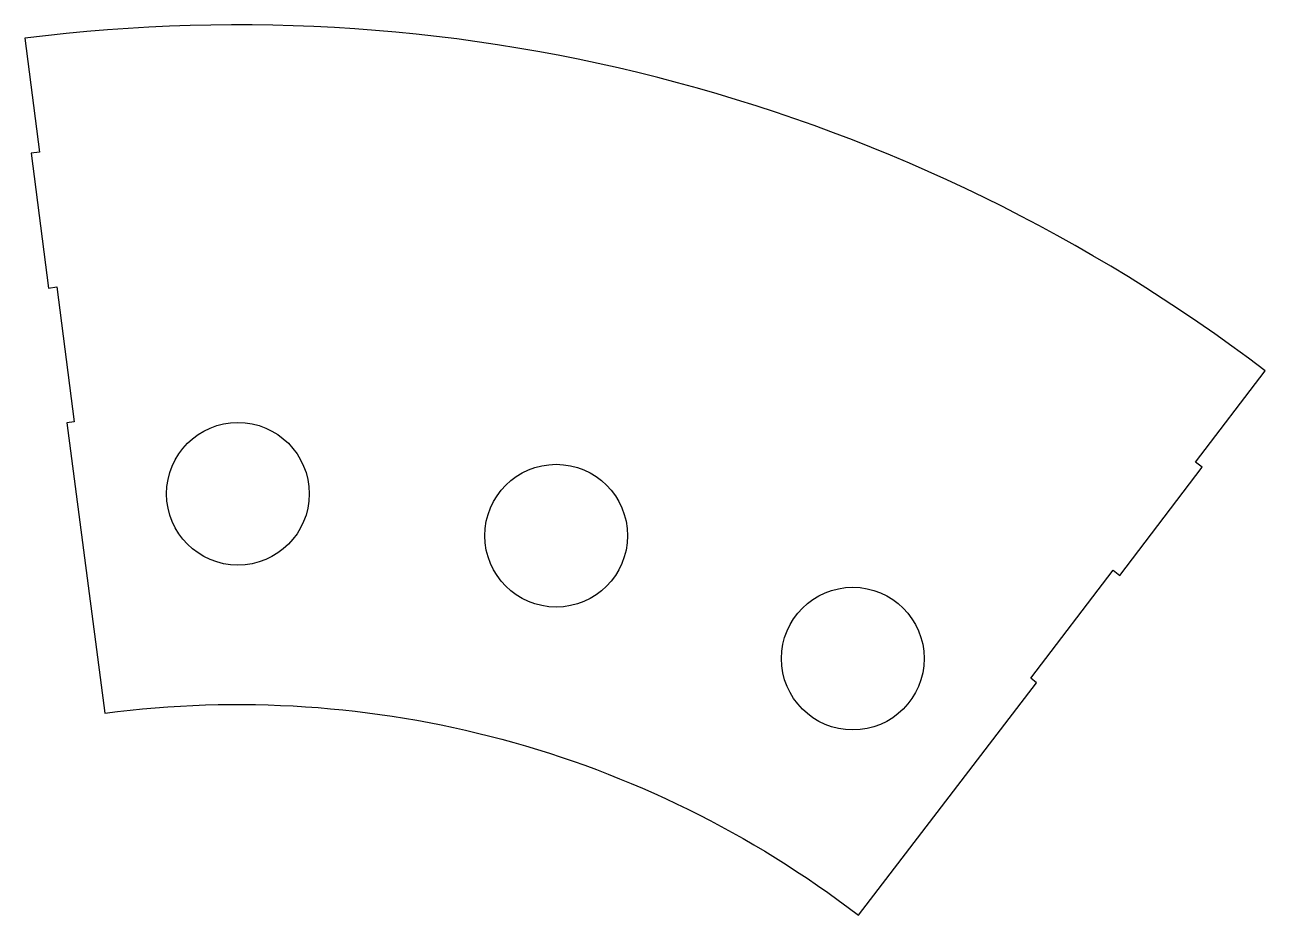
# Model space of a CAD drawing. Header units: inches. Extents: x -6.3 to 30.2, y 23.8 to 50.
import ezdxf

# ---------------------------------------------------------------- set-up
doc = ezdxf.new("R2010")
doc.units = ezdxf.units.IN
doc.header["$MEASUREMENT"] = 0

msp = doc.modelspace()

# ---------------------------------------------------------------- linework, layer by layer
msp.add_lwpolyline([(23.512, 30.638), (23.337, 30.771), (25.764, 33.951), (25.962, 33.8), (28.388, 36.98), (28.19, 37.132), (30.24, 39.819, 0.19629), (-6.273, 49.605), (-5.841, 46.253), (-6.089, 46.221), (-5.579, 42.253), (-5.331, 42.285), (-4.82, 38.318), (-5.039, 38.29), (-3.914, 29.744, -0.198912), (18.264, 23.799)], format="xyb", close=True)
for centre in [(0, 36.2), (9.369, 34.967), (18.1, 31.35)]:
    msp.add_circle(centre, 2.1)

doc.saveas('drawing.dxf')
